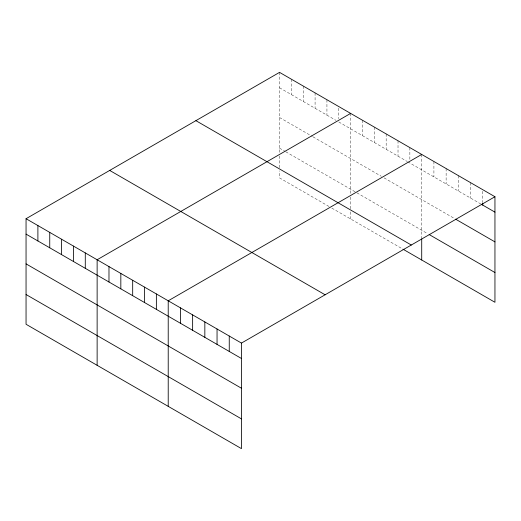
<?xml version="1.0" encoding="UTF-8"?>
<svg xmlns="http://www.w3.org/2000/svg" width="521" height="521" viewBox="0 0 521 521"><rect width="100%" height="100%" fill="white"/><g stroke="black" fill="none" stroke-linecap="round" stroke-linejoin="round"><path stroke-width="0.39" stroke-dasharray="2.6 1.95" d="M279.543 87.775L335.993 120.364M338.78 121.973L407.077 161.406M407.774 161.81L480.707 203.919M279.543 117.518L312.294 136.43M312.991 136.834L381.287 176.267M384.075 177.876L454.937 218.787M279.543 148.166L285.117 151.39M285.814 151.793L356.201 192.431M356.898 192.829L427.813 233.773M329.025 206.485L279.543 177.915L279.543 170.868M331.812 208.094L402.199 248.732M482.746 191.305L482.746 202.656M470.535 182.637L470.535 198.045M458.33 175.59L458.33 190.999M446.126 168.543L446.126 183.952M433.915 161.497L433.915 176.899M421.71 154.45L421.71 238.077M409.864 147.606L409.864 159.771M398.018 140.768L398.018 156.176M386.165 133.93L386.165 149.332M374.319 127.085L374.319 142.494M362.473 120.247L362.473 135.655M350.626 113.409L350.626 193.903M350.626 197.036L350.626 208.778M350.626 211.91L350.626 218.957M338.78 108.192L338.78 118.729M326.934 99.726L326.934 115.134M315.081 92.888L315.081 108.296M303.235 86.05L303.235 101.452M291.389 79.205L291.389 94.614M279.543 72.367L279.543 152.868M279.543 155.994L279.543 167.742"/><path stroke-width="0.78" d="M26.05 218.716L241.457 343.085L241.457 448.633L26.05 324.27L26.05 218.716L279.543 72.367L494.95 196.73L494.95 302.284L402.896 249.136M350.626 113.409L97.134 259.758L97.134 365.306M421.71 154.45L168.218 300.799L168.218 406.347M241.457 343.085L494.95 196.73M481.384 204.31L494.95 212.138M455.621 219.178L494.95 241.887M429.167 234.554L494.95 272.535M195.889 120.664L411.297 245.026M109.703 170.426L325.111 294.788M26.05 234.124L241.457 358.487M26.05 263.873L241.457 388.236M26.05 294.521L241.457 418.884M482.746 203.47L482.746 205.092M421.71 238.859L421.71 259.999M229.253 336.038L229.253 351.441M217.049 328.992L217.049 344.394M204.838 321.939L204.838 337.348M192.633 314.892L192.633 330.301M180.429 307.846L180.429 323.254M156.372 293.961L156.372 309.363M144.525 287.117L144.525 302.525M132.679 280.278L132.679 295.687M120.833 273.44L120.833 288.849M108.98 266.602L108.98 282.004M85.288 252.919L85.288 268.328M73.441 246.081L73.441 261.483M61.595 239.237L61.595 254.645M49.742 232.399L49.742 247.807M37.896 225.56L37.896 240.963"/></g></svg>
